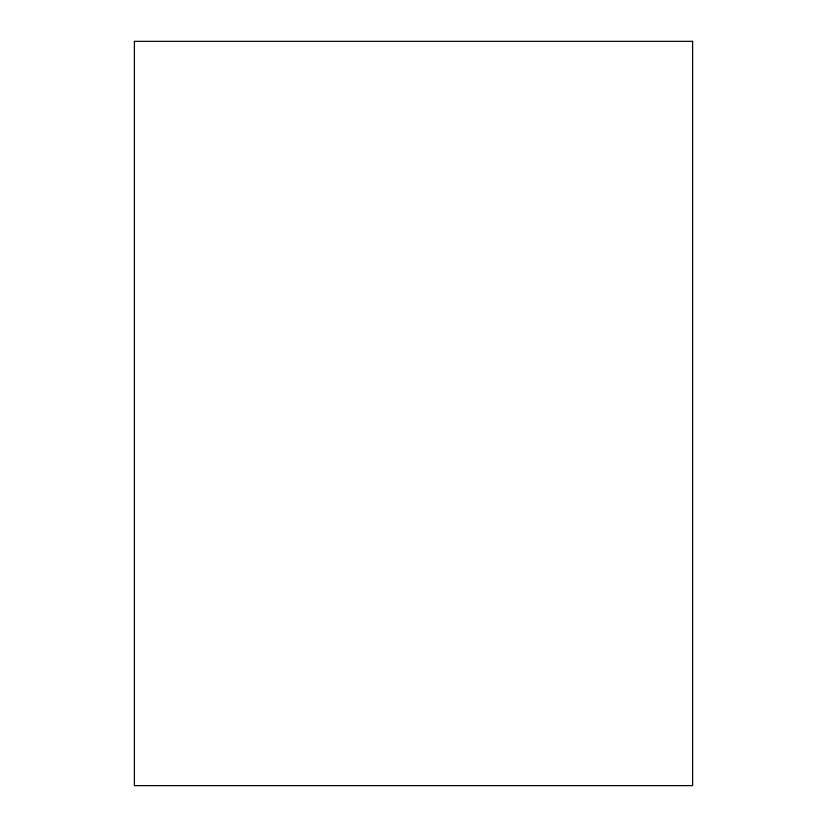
<?xml version="1.0" encoding="UTF-8"?>
<svg xmlns="http://www.w3.org/2000/svg" width="827" height="827" viewBox="0 0 827 827"><rect width="100%" height="100%" fill="white"/><g stroke="black" fill="none" stroke-linecap="round" stroke-linejoin="round"><path stroke-width="1.24" d="M692.612 41.35L134.387 41.35L134.387 785.65L692.612 785.65L692.612 41.35"/></g></svg>
